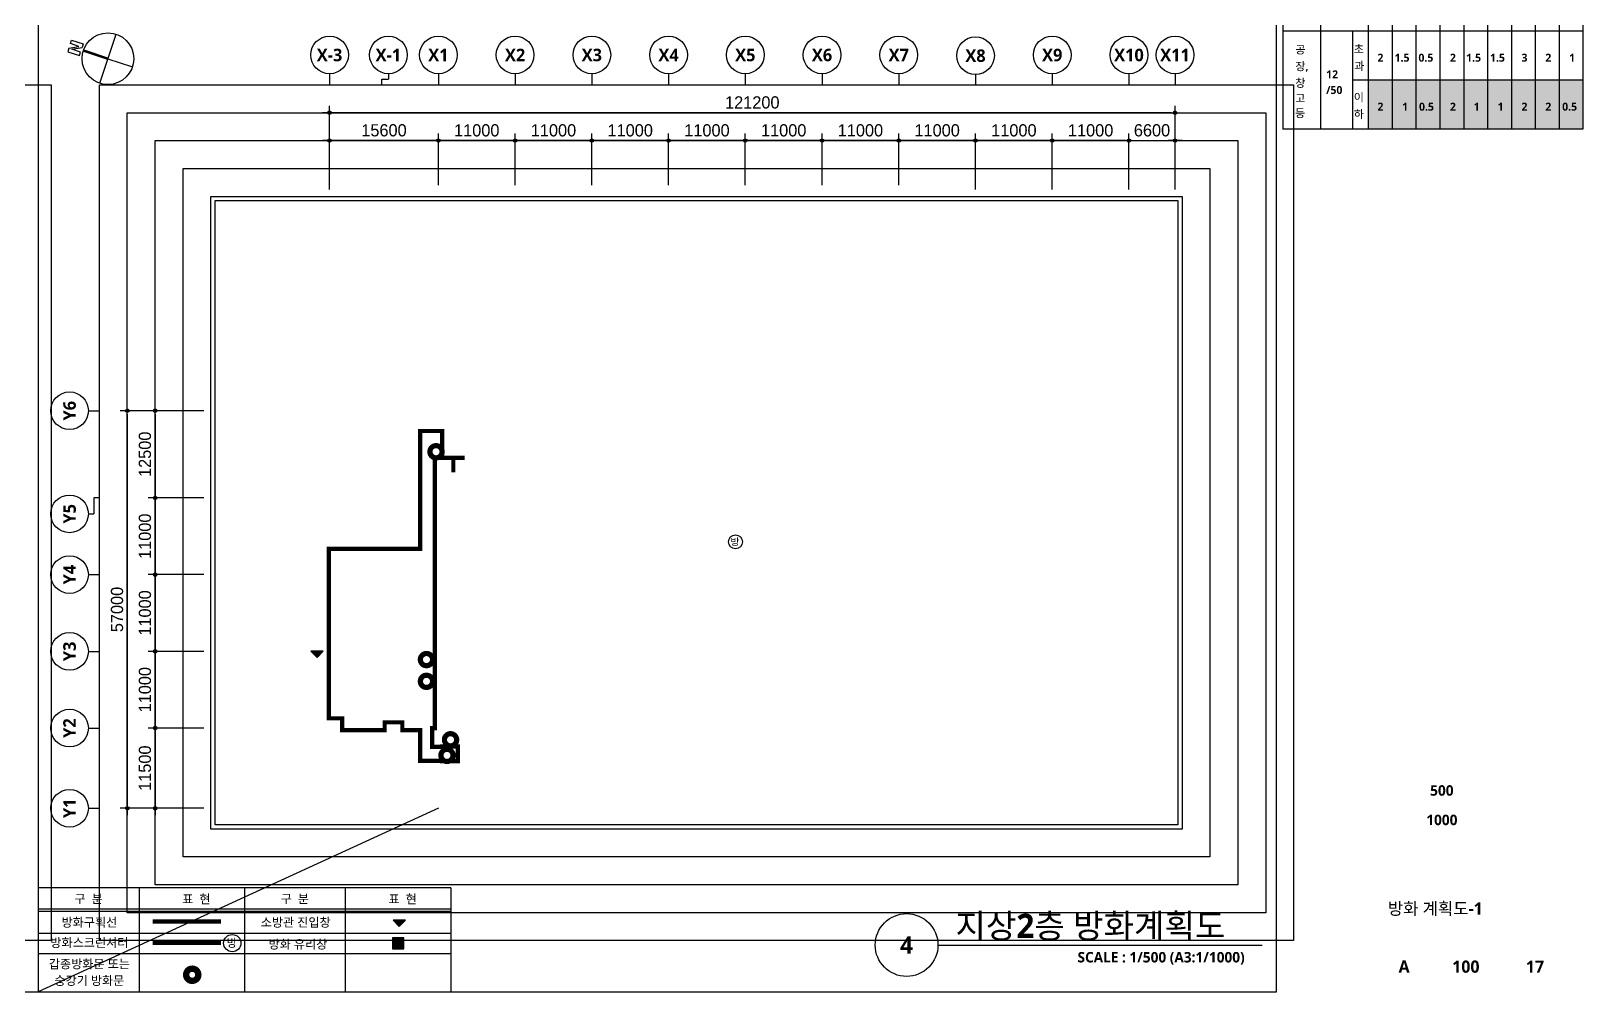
# Model space of a CAD drawing. Header units: millimetres. Extents: x 10000 to 828884, y 10000 to 287646.
# Drawn here: x 186481 to 408954, y 10000 to 147769 of the extents above; entities that cross this region are included whole.
import ezdxf
from ezdxf.enums import TextEntityAlignment as Align

# ---------------------------------------------------------------- set-up
doc = ezdxf.new("R2010")
doc.units = ezdxf.units.MM
doc.header["$LTSCALE"] = 800
doc.header["$MEASUREMENT"] = 0
doc.header["$PDSIZE"] = -5
doc.linetypes.add('HID', pattern=[2, 1.1, -0.9])
doc.linetypes.add('STD_HIDDEN', pattern=[3, 2, -1])
doc.layers.get('0').update_dxf_attribs({"linetype": 'CONTINUOUS'})
doc.layers.get('Defpoints').update_dxf_attribs({"color": 161, "linetype": 'CONTINUOUS'})
for name, color, linetype in [('A-ANNO-GRA1', 7, 'CONTINUOUS'), ('A-ANNO-NORT', 7, 'CONTINUOUS'), ('A-ANNO-NOTE', 7, 'CONTINUOUS'), ('A-ANNO-TEXT1', 7, 'CONTINUOUS'), ('A-ANNO-TEXT2', 3, 'CONTINUOUS'), ('A-ANNO-TITL', 7, 'CONTINUOUS'), ('A-CODE-FIRL', 2, 'CONTINUOUS'), ('A-CODE-FIRL2', 1, 'CONTINUOUS'), ('A-ST-AXIS-BUB', 7, 'CONTINUOUS'), ('A-ST-AXIS-DIM', 7, 'CONTINUOUS'), ('A-SYM2', 4, 'CONTINUOUS'), ('AA-XXXX-TXT1', 2, 'CONTINUOUS'), ('T', 3, 'CONTINUOUS'), ('X-SEC-종$0$A-ST-AXIS-BUB', 7, 'CONTINUOUS'), ('방화구획', 2, 'CONTINUOUS'), ('방화스크린셔터', 1, 'STD_HIDDEN'), ('방화유리창', 4, 'CONTINUOUS')]:
    doc.layers.add(name, color=color, linetype=linetype)
for name, color, linetype, plot in [('Defpoint', 161, 'CONTINUOUS', False), ('G(그리드1)', 185, 'CONTINUOUS', False), ('G(그리드2)', 235, 'CONTINUOUS', False)]:
    doc.layers.add(name, color=color, linetype=linetype, plot=plot)
doc.styles.add('SH_대대리576', font='')
doc.styles.get("Standard").update_dxf_attribs({"font": 'SYMBOL'})
doc.styles.get('SH_대대리576').set_extended_font_data('NanumGothic', bold=True)
doc.dimstyles.new('SHP 500', dxfattribs={"dimscale": 500, "dimtxt": 3.5, "dimasz": 1, "dimexe": 2, "dimexo": 2, "dimgap": 1, "dimtad": 1, "dimdec": 0, "dimzin": 0, "dimdsep": 46, "dimblk": 'DIMDOT', "dimcen": 0.09, "dimclrd": 256, "dimclre": 256, "dimclrt": 3, "dimadec": 0, "dimazin": 1, "dimtfac": 1, "dimtdec": 0, "dimtix": 1, "dimtmove": 2, "dimatfit": 0, "dimldrblk": 'DIMDOT', "dimfxl": 1, "dimtolj": 1, "dimtzin": 0, "dimlwd": -1, "dimlwe": -1, "dimarcsym": 0})

# ---------------------------------------------------------------- blocks, each defined once
blk = doc.blocks.new('*U4373')
at = {"layer": 'A-ANNO-TITL'}
blk.add_line((0, 0), (4647, 0), dxfattribs=at)
blk.add_circle((-450, 0), 450, dxfattribs=at)
at = {"layer": 'AA-XXXX-TXT1', "style": 'SH_대대리576'}
blk.add_attdef('DWG.TITLE', (250, 100), '', height=350, dxfattribs=at)
at = {"layer": 'AA-XXXX-TXT1', "color": 7, "style": 'SH_대대리576'}
blk.add_attdef('NO1', text='', height=300, dxfattribs=at).set_placement((-450, 0), align=Align.MIDDLE)
at = {"layer": 'AA-XXXX-TXT1', "style": 'SH_대대리576'}
blk.add_attdef('SCALE', text='', height=150, dxfattribs=at).set_placement((4397, -100), align=Align.TOP_RIGHT)
blk = doc.blocks.new('G$CBA52A250')
at = {"layer": 'A-ST-AXIS-BUB'}
for p, q in [((1177, 0), (1177, 525)), ((1177, 525), (1800, 525)), ((1800, 1050), (1800, 525))]:
    blk.add_line(p, q, dxfattribs=at)
blk.add_circle((1800, 2850), 1800, dxfattribs=at)
blk = doc.blocks.new('DIMDOT')
at = {"color": 0}
blk.add_line((-2, 0), (2, 0), dxfattribs=at)
for radius in [0.5, 0.25]:
    blk.add_circle((0, 0), radius, dxfattribs=at)
blk = doc.blocks.new('*D5083')
at = {"layer": 'A-ST-AXIS-DIM'}
for p, q in [((211275, 93334), (199275, 93334)), ((200275, 92834), (200275, 36834)), ((211275, 36334), (199275, 36334))]:
    blk.add_line(p, q, dxfattribs=at)
at = {"layer": 'Defpoints', "color": 0}
for p in [(212275, 93334), (200275, 36334), (212275, 36334)]:
    blk.add_point(p, dxfattribs=at)
at = {"layer": 'A-ST-AXIS-DIM', "linetype": 'ByBlock', "xscale": 500, "yscale": 500, "zscale": 500}
for p, rotation in [((200275, 93334), 90), ((200275, 36334), 270)]:
    blk.add_blockref('DIMDOT', p, dxfattribs=dict(at, rotation=rotation))
at = {"layer": 'A-ST-AXIS-DIM', "color": 3, "insert": (198813, 64834), "char_height": 1750, "attachment_point": 5, "rotation": 90}
blk.add_mtext('\\A1;57000', dxfattribs=at)
blk = doc.blocks.new('*D5084')
at = {"layer": 'A-ST-AXIS-DIM'}
for p, q in [((211275, 47834), (203275, 47834)), ((204275, 47334), (204275, 36834)), ((211275, 36334), (203275, 36334))]:
    blk.add_line(p, q, dxfattribs=at)
at = {"layer": 'Defpoints', "color": 0}
for p in [(212275, 47834), (204275, 36334), (212275, 36334)]:
    blk.add_point(p, dxfattribs=at)
at = {"layer": 'A-ST-AXIS-DIM', "linetype": 'ByBlock', "xscale": 500, "yscale": 500, "zscale": 500}
for p, rotation in [((204275, 47834), 90), ((204275, 36334), 270)]:
    blk.add_blockref('DIMDOT', p, dxfattribs=dict(at, rotation=rotation))
at = {"layer": 'A-ST-AXIS-DIM', "color": 3, "insert": (202813, 42084), "char_height": 1750, "attachment_point": 5, "rotation": 90}
blk.add_mtext('\\A1;11500', dxfattribs=at)
blk = doc.blocks.new('*D5085')
at = {"layer": 'A-ST-AXIS-DIM'}
for p, q in [((211275, 58834), (203275, 58834)), ((204275, 58334), (204275, 48334)), ((211275, 47834), (203275, 47834))]:
    blk.add_line(p, q, dxfattribs=at)
at = {"layer": 'Defpoints', "color": 0}
for p in [(212275, 58834), (204275, 47834), (212275, 47834)]:
    blk.add_point(p, dxfattribs=at)
at = {"layer": 'A-ST-AXIS-DIM', "linetype": 'ByBlock', "xscale": 500, "yscale": 500, "zscale": 500}
for p, rotation in [((204275, 58834), 90), ((204275, 47834), 270)]:
    blk.add_blockref('DIMDOT', p, dxfattribs=dict(at, rotation=rotation))
at = {"layer": 'A-ST-AXIS-DIM', "color": 3, "insert": (202815, 53334), "char_height": 1750, "attachment_point": 5, "rotation": 90}
blk.add_mtext('\\A1;11000', dxfattribs=at)
blk = doc.blocks.new('*D5086')
at = {"layer": 'A-ST-AXIS-DIM'}
for p, q in [((211275, 69834), (203275, 69834)), ((204275, 69334), (204275, 59334)), ((211275, 58834), (203275, 58834))]:
    blk.add_line(p, q, dxfattribs=at)
at = {"layer": 'Defpoints', "color": 0}
for p in [(212275, 69834), (204275, 58834), (212275, 58834)]:
    blk.add_point(p, dxfattribs=at)
at = {"layer": 'A-ST-AXIS-DIM', "linetype": 'ByBlock', "xscale": 500, "yscale": 500, "zscale": 500}
for p, rotation in [((204275, 69834), 90), ((204275, 58834), 270)]:
    blk.add_blockref('DIMDOT', p, dxfattribs=dict(at, rotation=rotation))
at = {"layer": 'A-ST-AXIS-DIM', "color": 3, "insert": (202815, 64334), "char_height": 1750, "attachment_point": 5, "rotation": 90}
blk.add_mtext('\\A1;11000', dxfattribs=at)
blk = doc.blocks.new('*D5087')
at = {"layer": 'A-ST-AXIS-DIM'}
for p, q in [((211275, 80834), (203275, 80834)), ((204275, 80334), (204275, 70334)), ((211275, 69834), (203275, 69834))]:
    blk.add_line(p, q, dxfattribs=at)
at = {"layer": 'Defpoints', "color": 0}
for p in [(212275, 80834), (204275, 69834), (212275, 69834)]:
    blk.add_point(p, dxfattribs=at)
at = {"layer": 'A-ST-AXIS-DIM', "linetype": 'ByBlock', "xscale": 500, "yscale": 500, "zscale": 500}
for p, rotation in [((204275, 80834), 90), ((204275, 69834), 270)]:
    blk.add_blockref('DIMDOT', p, dxfattribs=dict(at, rotation=rotation))
at = {"layer": 'A-ST-AXIS-DIM', "color": 3, "insert": (202815, 75334), "char_height": 1750, "attachment_point": 5, "rotation": 90}
blk.add_mtext('\\A1;11000', dxfattribs=at)
blk = doc.blocks.new('*D5088')
at = {"layer": 'A-ST-AXIS-DIM'}
for p, q in [((211275, 93334), (203275, 93334)), ((204275, 92834), (204275, 81334)), ((211275, 80834), (203275, 80834))]:
    blk.add_line(p, q, dxfattribs=at)
at = {"layer": 'Defpoints', "color": 0}
for p in [(212275, 93334), (204275, 80834), (212275, 80834)]:
    blk.add_point(p, dxfattribs=at)
at = {"layer": 'A-ST-AXIS-DIM', "linetype": 'ByBlock', "xscale": 500, "yscale": 500, "zscale": 500}
for p, rotation in [((204275, 93334), 90), ((204275, 80834), 270)]:
    blk.add_blockref('DIMDOT', p, dxfattribs=dict(at, rotation=rotation))
at = {"layer": 'A-ST-AXIS-DIM', "color": 3, "insert": (202811, 87084), "char_height": 1750, "attachment_point": 5, "rotation": 90}
blk.add_mtext('\\A1;12500', dxfattribs=at)
blk = doc.blocks.new('*D5091')
at = {"layer": 'A-ST-AXIS-DIM'}
for p, q in [((229275, 125062), (229275, 137063)), ((349975, 136063), (229775, 136063)), ((350475, 125062), (350475, 137063))]:
    blk.add_line(p, q, dxfattribs=at)
at = {"layer": 'Defpoints', "color": 0}
for p in [(229275, 136063), (229275, 124062), (350475, 124062)]:
    blk.add_point(p, dxfattribs=at)
at = {"layer": 'A-ST-AXIS-DIM', "linetype": 'ByBlock', "xscale": 500, "yscale": 500, "zscale": 500, "rotation": 180}
blk.add_blockref('DIMDOT', (229275, 136063), dxfattribs=at)
at = {"layer": 'A-ST-AXIS-DIM', "linetype": 'ByBlock', "xscale": 500, "yscale": 500, "zscale": 500}
blk.add_blockref('DIMDOT', (350475, 136063), dxfattribs=at)
at = {"layer": 'A-ST-AXIS-DIM', "color": 3, "insert": (289875, 137525), "char_height": 1750, "attachment_point": 5}
blk.add_mtext('\\A1;121200', dxfattribs=at)
blk = doc.blocks.new('*D5092')
at = {"layer": 'A-ST-AXIS-DIM'}
for p, q in [((244875, 125662), (244875, 133063)), ((255375, 132063), (245375, 132063)), ((255875, 125662), (255875, 133063))]:
    blk.add_line(p, q, dxfattribs=at)
at = {"layer": 'Defpoints', "color": 0}
for p in [(244875, 132063), (244875, 124662), (255875, 124662)]:
    blk.add_point(p, dxfattribs=at)
at = {"layer": 'A-ST-AXIS-DIM', "linetype": 'ByBlock', "xscale": 500, "yscale": 500, "zscale": 500, "rotation": 180}
blk.add_blockref('DIMDOT', (244875, 132063), dxfattribs=at)
at = {"layer": 'A-ST-AXIS-DIM', "linetype": 'ByBlock', "xscale": 500, "yscale": 500, "zscale": 500}
blk.add_blockref('DIMDOT', (255875, 132063), dxfattribs=at)
at = {"layer": 'A-ST-AXIS-DIM', "color": 3, "insert": (250375, 133522), "char_height": 1750, "attachment_point": 5}
blk.add_mtext('\\A1;11000', dxfattribs=at)
blk = doc.blocks.new('*D5093')
at = {"layer": 'A-ST-AXIS-DIM'}
for p, q in [((255875, 125662), (255875, 133063)), ((266375, 132063), (256375, 132063)), ((266875, 125662), (266875, 133063))]:
    blk.add_line(p, q, dxfattribs=at)
at = {"layer": 'Defpoints', "color": 0}
for p in [(255875, 132063), (255875, 124662), (266875, 124662)]:
    blk.add_point(p, dxfattribs=at)
at = {"layer": 'A-ST-AXIS-DIM', "linetype": 'ByBlock', "xscale": 500, "yscale": 500, "zscale": 500, "rotation": 180}
blk.add_blockref('DIMDOT', (255875, 132063), dxfattribs=at)
at = {"layer": 'A-ST-AXIS-DIM', "linetype": 'ByBlock', "xscale": 500, "yscale": 500, "zscale": 500}
blk.add_blockref('DIMDOT', (266875, 132063), dxfattribs=at)
at = {"layer": 'A-ST-AXIS-DIM', "color": 3, "insert": (261375, 133522), "char_height": 1750, "attachment_point": 5}
blk.add_mtext('\\A1;11000', dxfattribs=at)
blk = doc.blocks.new('*D5094')
at = {"layer": 'A-ST-AXIS-DIM'}
for p, q in [((266875, 125662), (266875, 133063)), ((277375, 132063), (267375, 132063)), ((277875, 125662), (277875, 133063))]:
    blk.add_line(p, q, dxfattribs=at)
at = {"layer": 'Defpoints', "color": 0}
for p in [(266875, 132063), (266875, 124662), (277875, 124662)]:
    blk.add_point(p, dxfattribs=at)
at = {"layer": 'A-ST-AXIS-DIM', "linetype": 'ByBlock', "xscale": 500, "yscale": 500, "zscale": 500, "rotation": 180}
blk.add_blockref('DIMDOT', (266875, 132063), dxfattribs=at)
at = {"layer": 'A-ST-AXIS-DIM', "linetype": 'ByBlock', "xscale": 500, "yscale": 500, "zscale": 500}
blk.add_blockref('DIMDOT', (277875, 132063), dxfattribs=at)
at = {"layer": 'A-ST-AXIS-DIM', "color": 3, "insert": (272375, 133522), "char_height": 1750, "attachment_point": 5}
blk.add_mtext('\\A1;11000', dxfattribs=at)
blk = doc.blocks.new('*D5095')
at = {"layer": 'A-ST-AXIS-DIM'}
for p, q in [((277875, 125662), (277875, 133063)), ((288375, 132063), (278375, 132063)), ((288875, 125662), (288875, 133063))]:
    blk.add_line(p, q, dxfattribs=at)
at = {"layer": 'Defpoints', "color": 0}
for p in [(277875, 132063), (277875, 124662), (288875, 124662)]:
    blk.add_point(p, dxfattribs=at)
at = {"layer": 'A-ST-AXIS-DIM', "linetype": 'ByBlock', "xscale": 500, "yscale": 500, "zscale": 500, "rotation": 180}
blk.add_blockref('DIMDOT', (277875, 132063), dxfattribs=at)
at = {"layer": 'A-ST-AXIS-DIM', "linetype": 'ByBlock', "xscale": 500, "yscale": 500, "zscale": 500}
blk.add_blockref('DIMDOT', (288875, 132063), dxfattribs=at)
at = {"layer": 'A-ST-AXIS-DIM', "color": 3, "insert": (283375, 133522), "char_height": 1750, "attachment_point": 5}
blk.add_mtext('\\A1;11000', dxfattribs=at)
blk = doc.blocks.new('*D5096')
at = {"layer": 'A-ST-AXIS-DIM'}
for p, q in [((288875, 125662), (288875, 133063)), ((299375, 132063), (289375, 132063)), ((299875, 125662), (299875, 133063))]:
    blk.add_line(p, q, dxfattribs=at)
at = {"layer": 'Defpoints', "color": 0}
for p in [(288875, 132063), (288875, 124662), (299875, 124662)]:
    blk.add_point(p, dxfattribs=at)
at = {"layer": 'A-ST-AXIS-DIM', "linetype": 'ByBlock', "xscale": 500, "yscale": 500, "zscale": 500, "rotation": 180}
blk.add_blockref('DIMDOT', (288875, 132063), dxfattribs=at)
at = {"layer": 'A-ST-AXIS-DIM', "linetype": 'ByBlock', "xscale": 500, "yscale": 500, "zscale": 500}
blk.add_blockref('DIMDOT', (299875, 132063), dxfattribs=at)
at = {"layer": 'A-ST-AXIS-DIM', "color": 3, "insert": (294375, 133522), "char_height": 1750, "attachment_point": 5}
blk.add_mtext('\\A1;11000', dxfattribs=at)
blk = doc.blocks.new('*D5097')
at = {"layer": 'A-ST-AXIS-DIM'}
for p, q in [((299875, 125662), (299875, 133063)), ((310375, 132063), (300375, 132063)), ((310875, 125662), (310875, 133063))]:
    blk.add_line(p, q, dxfattribs=at)
at = {"layer": 'Defpoints', "color": 0}
for p in [(299875, 132063), (299875, 124662), (310875, 124662)]:
    blk.add_point(p, dxfattribs=at)
at = {"layer": 'A-ST-AXIS-DIM', "linetype": 'ByBlock', "xscale": 500, "yscale": 500, "zscale": 500, "rotation": 180}
blk.add_blockref('DIMDOT', (299875, 132063), dxfattribs=at)
at = {"layer": 'A-ST-AXIS-DIM', "linetype": 'ByBlock', "xscale": 500, "yscale": 500, "zscale": 500}
blk.add_blockref('DIMDOT', (310875, 132063), dxfattribs=at)
at = {"layer": 'A-ST-AXIS-DIM', "color": 3, "insert": (305375, 133522), "char_height": 1750, "attachment_point": 5}
blk.add_mtext('\\A1;11000', dxfattribs=at)
blk = doc.blocks.new('*D5098')
at = {"layer": 'A-ST-AXIS-DIM'}
for p, q in [((310875, 125662), (310875, 133063)), ((321375, 132063), (311375, 132063)), ((321875, 125062), (321875, 133063))]:
    blk.add_line(p, q, dxfattribs=at)
at = {"layer": 'Defpoints', "color": 0}
for p in [(310875, 132063), (310875, 124662), (321875, 124062)]:
    blk.add_point(p, dxfattribs=at)
at = {"layer": 'A-ST-AXIS-DIM', "linetype": 'ByBlock', "xscale": 500, "yscale": 500, "zscale": 500, "rotation": 180}
blk.add_blockref('DIMDOT', (310875, 132063), dxfattribs=at)
at = {"layer": 'A-ST-AXIS-DIM', "linetype": 'ByBlock', "xscale": 500, "yscale": 500, "zscale": 500}
blk.add_blockref('DIMDOT', (321875, 132063), dxfattribs=at)
at = {"layer": 'A-ST-AXIS-DIM', "color": 3, "insert": (316375, 133522), "char_height": 1750, "attachment_point": 5}
blk.add_mtext('\\A1;11000', dxfattribs=at)
blk = doc.blocks.new('*D5099')
at = {"layer": 'A-ST-AXIS-DIM'}
for p, q in [((321875, 125062), (321875, 133063)), ((332375, 132063), (322375, 132063)), ((332875, 125062), (332875, 133063))]:
    blk.add_line(p, q, dxfattribs=at)
at = {"layer": 'Defpoints', "color": 0}
for p in [(321875, 132063), (321875, 124062), (332875, 124062)]:
    blk.add_point(p, dxfattribs=at)
at = {"layer": 'A-ST-AXIS-DIM', "linetype": 'ByBlock', "xscale": 500, "yscale": 500, "zscale": 500, "rotation": 180}
blk.add_blockref('DIMDOT', (321875, 132063), dxfattribs=at)
at = {"layer": 'A-ST-AXIS-DIM', "linetype": 'ByBlock', "xscale": 500, "yscale": 500, "zscale": 500}
blk.add_blockref('DIMDOT', (332875, 132063), dxfattribs=at)
at = {"layer": 'A-ST-AXIS-DIM', "color": 3, "insert": (327375, 133522), "char_height": 1750, "attachment_point": 5}
blk.add_mtext('\\A1;11000', dxfattribs=at)
blk = doc.blocks.new('*D5100')
at = {"layer": 'A-ST-AXIS-DIM'}
for p, q in [((332875, 125062), (332875, 133063)), ((343375, 132063), (333375, 132063)), ((343875, 125062), (343875, 133063))]:
    blk.add_line(p, q, dxfattribs=at)
at = {"layer": 'Defpoints', "color": 0}
for p in [(332875, 132063), (332875, 124062), (343875, 124062)]:
    blk.add_point(p, dxfattribs=at)
at = {"layer": 'A-ST-AXIS-DIM', "linetype": 'ByBlock', "xscale": 500, "yscale": 500, "zscale": 500, "rotation": 180}
blk.add_blockref('DIMDOT', (332875, 132063), dxfattribs=at)
at = {"layer": 'A-ST-AXIS-DIM', "linetype": 'ByBlock', "xscale": 500, "yscale": 500, "zscale": 500}
blk.add_blockref('DIMDOT', (343875, 132063), dxfattribs=at)
at = {"layer": 'A-ST-AXIS-DIM', "color": 3, "insert": (338375, 133522), "char_height": 1750, "attachment_point": 5}
blk.add_mtext('\\A1;11000', dxfattribs=at)
blk = doc.blocks.new('*D5101')
at = {"layer": 'A-ST-AXIS-DIM'}
for p, q in [((229275, 125662), (229275, 133063)), ((244375, 132063), (229775, 132063)), ((244875, 125662), (244875, 133063))]:
    blk.add_line(p, q, dxfattribs=at)
at = {"layer": 'Defpoints', "color": 0}
for p in [(229275, 132063), (229275, 124662), (244875, 124662)]:
    blk.add_point(p, dxfattribs=at)
at = {"layer": 'A-ST-AXIS-DIM', "linetype": 'ByBlock', "xscale": 500, "yscale": 500, "zscale": 500, "rotation": 180}
blk.add_blockref('DIMDOT', (229275, 132063), dxfattribs=at)
at = {"layer": 'A-ST-AXIS-DIM', "linetype": 'ByBlock', "xscale": 500, "yscale": 500, "zscale": 500}
blk.add_blockref('DIMDOT', (244875, 132063), dxfattribs=at)
at = {"layer": 'A-ST-AXIS-DIM', "color": 3, "insert": (237075, 133528), "char_height": 1750, "attachment_point": 5}
blk.add_mtext('\\A1;15600', dxfattribs=at)
blk = doc.blocks.new('A-ST-AXIS-BUB-1')
at = {"layer": 'A-ST-AXIS-BUB'}
blk.add_line((0, 350), (0, 0), dxfattribs=at)
blk.add_circle((0, 950), 600, dxfattribs=at)
blk = doc.blocks.new('A-ST-AXIS-BUB-2')
at = {"layer": 'X-SEC-종$0$A-ST-AXIS-BUB'}
blk.add_line((1800, 1050, -103000), (1800, 525, -103000), dxfattribs=at)
at = {"layer": 'X-SEC-종$0$A-ST-AXIS-BUB', "elevation": -103000}
blk.add_lwpolyline([(3323, 0), (3323, 525), (1800, 525)], dxfattribs=at)
at = {"layer": 'X-SEC-종$0$A-ST-AXIS-BUB'}
blk.add_circle((1800, 2850, -103000), 1800, dxfattribs=at)
blk = doc.blocks.new('A$C104A7F56')
at = {"layer": '방화유리창'}
h = blk.add_hatch(color=256, dxfattribs=at)
h.dxf.hatch_style = 1
h.paths.add_polyline_path([(0, 0), (1600, 0), (1600, 1600), (0, 1600)])
blk.add_lwpolyline([(0, 0), (1600, 0), (1600, 1600), (0, 1600)], close=True, dxfattribs=at)
blk = doc.blocks.new('*D5859')
at = {"layer": 'A-ST-AXIS-DIM'}
for p, q in [((343375, 132063), (342875, 132063)), ((343875, 125062), (343875, 133063)), ((343875, 132063), (350475, 132063)), ((350475, 125062), (350475, 133063)), ((350975, 132063), (351475, 132063))]:
    blk.add_line(p, q, dxfattribs=at)
at = {"layer": 'Defpoints', "color": 0}
for p in [(350475, 132063), (343875, 124062), (350475, 124062)]:
    blk.add_point(p, dxfattribs=at)
at = {"layer": 'A-ST-AXIS-DIM', "linetype": 'ByBlock', "xscale": 500, "yscale": 500, "zscale": 500}
blk.add_blockref('DIMDOT', (343875, 132063), dxfattribs=at)
at = {"layer": 'A-ST-AXIS-DIM', "linetype": 'ByBlock', "xscale": 500, "yscale": 500, "zscale": 500, "rotation": 180}
blk.add_blockref('DIMDOT', (350475, 132063), dxfattribs=at)
at = {"layer": 'A-ST-AXIS-DIM', "color": 3, "insert": (347175, 133528), "char_height": 1750, "attachment_point": 5}
blk.add_mtext('\\A1;6600', dxfattribs=at)
blk = doc.blocks.new('G$C3C123D65')
at = {"layer": 'A-SYM2'}
h = blk.add_hatch(color=253, dxfattribs=at)
h.dxf.hatch_style = 1
h.paths.add_polyline_path([(12240, 7020), (43020, 7020), (43020, 0), (12240, 0)])
for p, q in [((0, 31590), (43020, 31590)), ((0, 31590), (0, 0)), ((43020, 31590), (43020, 0)), ((43020, 14040), (0, 14040)), ((43020, 7020), (9960, 7020)), ((43020, 0), (0, 0))]:
    blk.add_line(p, q, dxfattribs=at)
for points in [[(5400, 31590), (5400, 0)], [(12240, 31590), (12240, 0)], [(22500, 31590), (22500, 0)], [(32760, 31590), (32760, 0)], [(36180, 31590), (36180, 0)], [(39600, 31590), (39600, 0)], [(12240, 28080), (32760, 28080)], [(15660, 28080), (15660, 0)], [(25920, 28080), (25920, 0)], [(12240, 24570), (0, 24570)], [(15660, 24570), (22500, 24570)], [(19080, 24570), (19080, 0)], [(25920, 24570), (32760, 24570)], [(29340, 24570), (29340, 0)], [(9960, 14040), (9960, 7020)], [(9960, 7020), (9960, 0)]]:
    blk.add_lwpolyline(points, dxfattribs=at)
at = {"layer": 'A-ANNO-NOTE', "style": 'SH_대대리576'}
for s, height, p in [('(단위:시간)', 1147.5, (34216, 32655)), ('용도', 1147.5, (734, 29565)), ('구성', 1147.5, (6869, 29508)), ('외벽', 1147.5, (15584, 29526)), ('내벽', 1147.5, (25778, 29515)), ('보', 1148, (33533, 29752)), ('바', 1148, (36840, 29569)), ('지', 1148, (40278, 29598)), ('부재', 1147.5, (6867, 27095)), ('내', 1148, (13005, 26068)), ('비내력', 1147.5, (16103, 25992)), ('내', 1148, (23265, 26068)), ('비내력', 1147.5, (26363, 25992)), (' ·', 1147.5, (32667, 27815)), ('기', 1148, (33451, 25885)), ('닥', 1148, (36811, 27176)), ('붕', 1148, (40208, 27238)), ('력', 1148, (13005, 23809)), ('력', 1148, (23265, 23809)), ('둥', 1148, (33397, 23562)), ('틀', 1148, (40208, 24865)), ('용도', 1147.5, (734, 22545)), ('층수/', 1147.5, (5541, 22210)), ('벽', 1148, (13024, 21289)), ('우려', 1147.5, (15991, 21388)), ('연소', 1147.5, (15994, 22964)), ('우려', 1147.5, (19411, 21388)), ('연소', 1147.5, (19414, 22964)), ('벽', 1148, (23284, 21289)), ('칸', 1148, (26744, 22964)), ('막', 1148, (26744, 21335)), ('샤프', 1147.5, (29674, 22964)), ('트실', 1147.5, (29671, 21388)), ('.', 1148, (40208, 23572)), ('구분', 1147.5, (749, 20146)), ('최고', 1147.5, (5561, 19799)), ('가', 1148, (16039, 19801)), ('가', 1148, (19459, 19801)), ('이', 1148, (26744, 19676)), ('구획', 1147.5, (29719, 19801)), ('지', 1148, (40208, 20670)), ('높이(m)', 1147.5, (5541, 17360)), ('부분', 1147.5, (15991, 16635)), ('있는', 1147.5, (15973, 18201)), ('부분', 1147.5, (19411, 16635)), ('있는', 1147.5, (19393, 18201)), ('벽', 1148, (26744, 17987)), ('벽', 1148, (29653, 18201)), ('붕', 1148, (40208, 18387)), ('공', 1148, (1801, 10812)), ('초', 1148, (10178, 10883)), ('장,', 1147.5, (1796, 8412)), ('과', 1148, (10233, 8450)), ('2', 1148, (13559, 9652)), ('1.5', 1147.5, (16015, 9652)), ('0.5', 1147.5, (19435, 9652)), ('2', 1148, (23945, 9652)), ('1.5', 1147.5, (26275, 9652)), ('1.5', 1147.5, (29695, 9652)), ('3', 1148, (34205, 9652)), ('2', 1148, (37625, 9652)), ('1', 1148, (41045, 9652)), ('창', 1148, (1783, 6019)), ('12', 1147.5, (6205, 7267)), ('고', 1148, (1783, 3848)), ('/50', 1147.5, (6205, 5017)), ('이', 1148, (10171, 3976)), ('등', 1148, (1748, 1695)), ('하', 1148, (10184, 1568)), ('2', 1148, (13559, 2632)), ('1', 1148, (17105, 2632)), ('0.5', 1147.5, (19520, 2632)), ('2', 1148, (23945, 2632)), ('1', 1148, (27365, 2632)), ('1', 1148, (30785, 2632)), ('2', 1148, (34205, 2632)), ('2', 1148, (37625, 2632)), ('0.5', 1147.5, (40040, 2632))]:
    blk.add_text(s, height=height, dxfattribs=at).set_placement(p)
blk = doc.blocks.new('dr-sy-018-D-M')
at = {"layer": 'A-ANNO-NORT'}
for p, q in [((-1, 16.4), (-2.5, 16.4)), ((-2.5, 16.4), (-2.5, 11.4)), ((-1, 16.4), (1, 12.8)), ((-1, 15.09), (1.05, 11.4)), ((-1, 11.4), (-1, 15.09)), ((1, 12.8), (1, 16.4)), ((1, 16.4), (2.5, 16.4)), ((2.5, 16.4), (2.5, 11.4)), ((-2.5, 11.4), (-1, 11.4)), ((2.5, 11.4), (1.05, 11.4)), ((-10.5, 0), (10.5, 0)), ((0, 0), (0, -10.5))]:
    blk.add_line(p, q, dxfattribs=at)
at = {"layer": 'A-ANNO-NORT', "const_width": 1}
blk.add_lwpolyline([(0, 10.5), (0, 0)], dxfattribs=at)
at = {"layer": 'A-ANNO-NORT'}
blk.add_circle((0, 0), 10.5, dxfattribs=at)

msp = doc.modelspace()

# ---------------------------------------------------------------- hatches: boundary and pattern name
at = {"layer": 'A-CODE-FIRL'}
h = msp.add_hatch(color=256, dxfattribs=at)
h.dxf.hatch_style = 1
h.paths.add_polyline_path([(227480.1, 57967.9), (228380.1, 58867.9), (226580.1, 58867.9)])
h = msp.add_hatch(color=256, dxfattribs=at)
h.dxf.hatch_style = 1
h.paths.add_polyline_path([(227481.6, 57960), (228381.6, 58860), (226581.6, 58860)])
h = msp.add_hatch(color=256, dxfattribs=at)
h.dxf.hatch_style = 1
h.paths.add_polyline_path([(239271.4, 19390.6), (240171.4, 20290.6), (238371.4, 20290.6)])
h = msp.add_hatch(color=256, dxfattribs=at)
h.dxf.hatch_style = 1
h.paths.add_polyline_path([(239272.9, 19382.7), (240172.9, 20282.7), (238372.9, 20282.7)])

# ---------------------------------------------------------------- linework, layer by layer
for centre, radius in [((287470.5, 74533.9), 1000), ((215327.8, 16999.6), 1236.8)]:
    msp.add_circle(centre, radius)
at = {"layer": 'A-ANNO-GRA1'}
for p, q in [((187500, 287000), (187500, 10000)), ((187500, 25000), (217073.2, 25000)), ((201962.1, 25000), (201962.1, 10000)), ((217073.2, 25000), (246646.4, 25000)), ((217073.2, 24910.2), (217073.2, 10000)), ((231535.3, 25000), (231535.3, 10000)), ((246646.4, 24910.2), (246646.4, 10000)), ((187500, 21928.2), (217073.2, 21928.2)), ((187500, 21578.2), (217073.2, 21578.2)), ((217073.2, 21928.2), (246646.4, 21928.2)), ((217073.2, 21578.2), (246646.4, 21578.2)), ((187500, 10000), (217073.2, 10000)), ((217073.2, 10000), (246646.4, 10000))]:
    msp.add_line(p, q, dxfattribs=at)
at = {"layer": 'A-ANNO-GRA1', "color": 8}
for p, q in [((187500, 18433.5), (217073.2, 18433.5)), ((217073.2, 18433.5), (246646.4, 18433.5)), ((187500, 15510.9), (217073.2, 15510.9)), ((187500, 15510.9), (217073.2, 15510.9)), ((217073.2, 15510.9), (246646.4, 15510.9)), ((217073.2, 15510.9), (246646.4, 15510.9))]:
    msp.add_line(p, q, dxfattribs=at)
at = {"layer": 'A-CODE-FIRL'}
for points in [[(227480.1, 57967.9), (228380.1, 58867.9), (226580.1, 58867.9), (227480.1, 57967.9)], [(227481.6, 57960), (228381.6, 58860), (226581.6, 58860), (227481.6, 57960)], [(239271.4, 19390.6), (240171.4, 20290.6), (238371.4, 20290.6), (239271.4, 19390.6)], [(239272.9, 19382.7), (240172.9, 20282.7), (238372.9, 20282.7), (239272.9, 19382.7)]]:
    msp.add_lwpolyline(points, dxfattribs=at)
at = {"layer": 'A-CODE-FIRL2', "const_width": 1750}
for points in [[(244162.1, 87451.3, 1), (244912.1, 87451.3, 1)], [(242792.4, 57651.3, 1), (243542.4, 57651.3, 1)], [(242792.4, 54535.5, 1), (243542.4, 54535.5, 1)], [(246245, 46154.9, 1), (246995, 46154.9, 1)], [(245735.1, 43922.3, 1), (246485.1, 43922.3, 1)], [(209589.3, 12011.3, 1), (209589.3, 12921.3, 1)]]:
    msp.add_lwpolyline(points, format="xyb", close=True, dxfattribs=at)
at = {"layer": 'Defpoint'}
msp.add_lwpolyline([(10000, 10000), (365000, 10000), (365000, 287000), (10000, 287000)], close=True, dxfattribs=at)
at = {"layer": 'G(그리드1)'}
msp.add_line((244875, 36333.9), (187500, 10000), dxfattribs=at)
for points in [[(18175, 140062.5), (189375, 140062.5), (189375, 17362.5), (18175, 17362.5)], [(196275, 140062.5), (367475, 140062.5), (367475, 17362.5), (196275, 17362.5)], [(200275, 136062.5), (363475, 136062.5), (363475, 21362.5), (200275, 21362.5)], [(204275, 132062.5), (359475, 132062.5), (359475, 25362.5), (204275, 25362.5)], [(208275, 128062.5), (355475, 128062.5), (355475, 29362.5), (208275, 29362.5)], [(212275, 124062.5), (351475, 124062.5), (351475, 33362.5), (212275, 33362.5)]]:
    msp.add_lwpolyline(points, close=True, dxfattribs=at)
at = {"layer": 'G(그리드2)'}
msp.add_lwpolyline([(212875, 123462.5), (350875, 123462.5), (350875, 33962.5), (212875, 33962.5)], close=True, dxfattribs=at)
at = {"layer": '방화구획', "const_width": 600}
msp.add_lwpolyline([(242275, 90433.9), (245425, 90433.9), (245425, 86583.9), (244375, 86583.9), (244375, 47833.9), (243975, 47833.9), (243975, 45133.9), (245425, 45133.9), (245425, 45183.9), (247675, 45183.9), (247675, 43083.9), (245425, 43083.9), (245425, 43133.9), (242275, 43133.9), (242275, 47533.9), (239705, 47533.9), (239705, 48653.9), (237175, 48653.9), (237175, 47533.9), (231075, 47533.9), (231075, 49233.9), (229175, 49233.9), (229175, 73533.9), (242275, 73533.9)], close=True, dxfattribs=at)
for points in [[(245425, 86583.9), (248625, 86583.9)], [(247025, 86583.9), (247025, 84483.9)], [(203917.8, 20108.3), (213695.7, 20108.3)]]:
    msp.add_lwpolyline(points, dxfattribs=at)
at = {"layer": '방화스크린셔터', "linetype": 'HID', "ltscale": 500, "const_width": 600}
msp.add_lwpolyline([(203917.8, 17010.7), (213695.7, 17010.7)], dxfattribs=at)

# ---------------------------------------------------------------- block references
for name, p in [('G$C3C123D65', (365933.9, 133717.5)), ('A$C104A7F56', (238304.5, 16172.2))]:
    msp.add_blockref(name, p)
at = {"xscale": 1.5, "yscale": 1.5, "zscale": 1.5}
msp.add_blockref('G$CBA52A250', (235009.3, 140062.5), dxfattribs=at)
ref = msp.add_blockref('*U4373', (316495, 16729.6), dxfattribs=dict(xscale=10, yscale=10, zscale=10))
ref.add_attrib('SCALE', 'SCALE : 1/500 (A3:1/1000)', dxfattribs={"layer": 'A-ANNO-TITL', "height": 1500, "style": 'SH_대대리576'}).set_placement((360462, 15729.6), align=Align.TOP_RIGHT)
ref.add_attrib('DWG.TITLE', '지상2층 방화계획도', (318995, 17729.6), dxfattribs={"layer": 'A-ANNO-TITL', "height": 3479.08, "style": 'SH_대대리576'})
ref.add_attrib('NO1', '4', dxfattribs={"layer": 'A-ANNO-TITL', "color": 7, "height": 2500, "style": 'SH_대대리576'}).set_placement((311995, 16729.6), align=Align.MIDDLE)
at = {"layer": 'A-ANNO-NORT', "xscale": 352.8000000000371, "yscale": 352.8000000000371, "zscale": 352.8000000000371, "rotation": 71.5319309375383}
msp.add_blockref('dr-sy-018-D-M', (197500, 143800), dxfattribs=at)
at = {"layer": 'A-ST-AXIS-BUB', "xscale": 4.5, "yscale": 4.5, "zscale": 4.5}
for p in [(229275, 140062.5), (244875, 140062.5), (255875, 140062.5), (266875, 140062.5), (277875, 140062.5), (288875, 140062.5), (299875, 140062.5), (310875, 140062.5), (321875, 139962.5), (332875, 140062.5), (343875, 140062.5), (350475, 140062.5)]:
    msp.add_blockref('A-ST-AXIS-BUB-1', p, dxfattribs=at)
at = {"layer": 'A-ST-AXIS-BUB'}
for name, p, xscale, yscale, zscale, rotation in [('A-ST-AXIS-BUB-1', (196275, 93333.9), 4.5, 4.5, 4.5, 90), ('A-ST-AXIS-BUB-2', (196275, 75849.6), 1.5, 1.5, 1.5, 90.00000000000001), ('A-ST-AXIS-BUB-1', (196275, 69833.9), 4.5, 4.5, 4.5, 90), ('A-ST-AXIS-BUB-1', (196275, 58833.9), 4.5, 4.5, 4.5, 90), ('A-ST-AXIS-BUB-1', (196275, 47833.9), 4.5, 4.5, 4.5, 90), ('A-ST-AXIS-BUB-1', (196275, 36333.9), 4.5, 4.5, 4.5, 90)]:
    msp.add_blockref(name, p, dxfattribs=dict(at, xscale=xscale, yscale=yscale, zscale=zscale, rotation=rotation))

# ---------------------------------------------------------------- texts
at = {"layer": 'A-ANNO-NOTE', "style": 'SH_대대리576'}
for s, p in [('구  분', (194729.3, 23352.9)), ('표  현', (210184.7, 23352.9)), ('구  분', (224302.5, 23352.9)), ('표  현', (239757.9, 23352.9)), ('방화구획선', (194845.5, 20005.6)), ('소방관 진입창', (224418.7, 20005.6)), ('방화스크린셔터', (194845.5, 17083)), ('방화 유리창', (224743.2, 16861)), ('갑종방화문 또는', (194845.5, 14031.8)), ('승강기 방화문', (194845.5, 11649))]:
    msp.add_text(s, height=1275, dxfattribs=at).set_placement(p, align=Align.MIDDLE)
at = {"layer": 'A-ANNO-TEXT1', "style": 'SH_대대리576'}
for s, p in [('X-3', (229275, 144337.5)), ('X-1', (237709.3, 144337.5)), ('X1', (244875, 144337.5)), ('X2', (255875, 144337.5)), ('X3', (266875, 144337.5)), ('X4', (277875, 144337.5)), ('X5', (288875, 144337.5)), ('X6', (299875, 144337.5)), ('X7', (310875, 144337.5)), ('X8', (321875, 144237.5)), ('X9', (332875, 144337.5)), ('X10', (343875, 144337.5)), ('X11', (350475, 144337.5))]:
    msp.add_text(s, height=1800, dxfattribs=at).set_placement(p, align=Align.MIDDLE_CENTER)
for s, p in [('Y6', (192000, 93333.9)), ('Y5', (192000, 78549.6)), ('Y4', (192000, 69833.9)), ('Y3', (192000, 58833.9)), ('Y2', (192000, 47833.9)), ('Y1', (192000, 36333.9))]:
    msp.add_text(s, height=1800, rotation=90, dxfattribs=at).set_placement(p, align=Align.MIDDLE_CENTER)
at = {"layer": 'A-ANNO-TEXT2', "style": 'SH_대대리576'}
msp.add_text('방', height=1000, dxfattribs=at).set_placement((286750.8, 74025.4))
at = {"layer": 'A-ANNO-TITL', "style": 'SH_대대리576'}
for s, height, p in [('500', 1500, (388725.9, 38889)), ('1000', 1500, (388725.9, 34667)), ('방화 계획도-1', 1750, (387783.8, 21986.3)), ('A', 1750, (383312.6, 13635.5)), ('100', 1750, (392168.1, 13635.5)), ('17', 1750, (402078.8, 13635.5))]:
    msp.add_text(s, height=height, dxfattribs=at).set_placement(p, align=Align.MIDDLE)
at = {"layer": 'T', "style": 'SH_대대리576'}
msp.add_text('방', height=1166.4, dxfattribs=at).set_placement((214541.7, 16448.9))

# ---------------------------------------------------------------- dimensions: what is measured, and where the dimension line sits
at = {"layer": 'A-ST-AXIS-DIM'}
for base, p1, p2, picture, middle in [((229275, 136062.5), (350475, 124062.5), (229275, 124062.5), '*D5091', (289875, 137524.5)), ((229275, 132062.5), (244875, 124662.5), (229275, 124662.5), '*D5101', (237075, 133528.2)), ((244875, 132062.5), (255875, 124662.5), (244875, 124662.5), '*D5092', (250375, 133522)), ((255875, 132062.5), (266875, 124662.5), (255875, 124662.5), '*D5093', (261375, 133522)), ((266875, 132062.5), (277875, 124662.5), (266875, 124662.5), '*D5094', (272375, 133522)), ((277875, 132062.5), (288875, 124662.5), (277875, 124662.5), '*D5095', (283375, 133522)), ((288875, 132062.5), (299875, 124662.5), (288875, 124662.5), '*D5096', (294375, 133522)), ((299875, 132062.5), (310875, 124662.5), (299875, 124662.5), '*D5097', (305375, 133522)), ((310875, 132062.5), (321875, 124062.5), (310875, 124662.5), '*D5098', (316375, 133522)), ((321875, 132062.5), (332875, 124062.5), (321875, 124062.5), '*D5099', (327375, 133522)), ((332875, 132062.5), (343875, 124062.5), (332875, 124062.5), '*D5100', (338375, 133522))]:
    dim = msp.add_linear_dim(base=base, p1=p1, p2=p2, dimstyle='SHP 500', dxfattribs=at)
    dim.commit()
    dim.dimension.update_dxf_attribs({"geometry": picture, "text_midpoint": middle})
for base, p1, p2, angle, picture, middle in [((350475, 132062.5), (343875, 124062.5), (350475, 124062.5), 180, '*D5859', (347175, 133528.2)), ((200275, 36333.9), (212275, 93333.9), (212275, 36333.9), 90, '*D5083', (198813, 64833.9)), ((204275, 80833.9), (212275, 93333.9), (212275, 80833.9), 90, '*D5088', (202810.5, 87083.9)), ((204275, 69833.9), (212275, 80833.9), (212275, 69833.9), 90, '*D5087', (202815.5, 75333.9)), ((204275, 58833.9), (212275, 69833.9), (212275, 58833.9), 90, '*D5086', (202815.5, 64333.9)), ((204275, 47833.9), (212275, 58833.9), (212275, 47833.9), 90, '*D5085', (202815.5, 53333.9)), ((204275, 36333.9), (212275, 47833.9), (212275, 36333.9), 90, '*D5084', (202813, 42083.9))]:
    dim = msp.add_linear_dim(base=base, p1=p1, p2=p2, angle=angle, dimstyle='SHP 500', dxfattribs=at)
    dim.commit()
    dim.dimension.update_dxf_attribs({"geometry": picture, "text_midpoint": middle})

doc.saveas('drawing.dxf')
